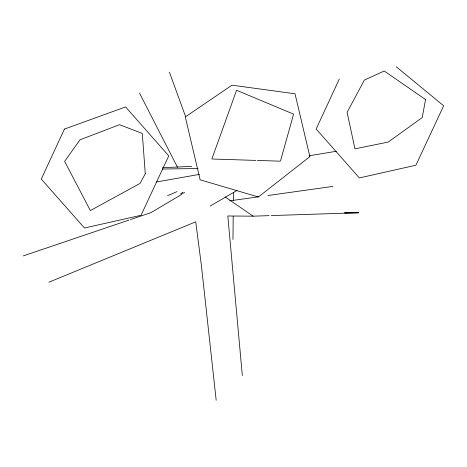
<?xml version="1.0" encoding="UTF-8"?>
<svg xmlns="http://www.w3.org/2000/svg" width="467" height="467" viewBox="0 0 467 467"><rect width="100%" height="100%" fill="white"/><g stroke="black" fill="none" stroke-linecap="round" stroke-linejoin="round"><path stroke-width="0.7" d="M232.969 239.507L233.191 216.262M233.342 200.285L233.424 192.293M280.451 161.185L293.591 114.135L236.582 90.271L211.86 159.002M339.287 79.028L316.165 129.009L359.351 177.939L415.91 165.219L443.65 105.787L396.255 66.74M182.912 192.241L180.636 193.998L184.728 192.585M181.645 194.447L151.057 212.584L130.346 219.607M210.214 206.011L237.055 190.431M167.635 195.626L176.975 191.663M48.854 282.231L195.72 221.831L201.324 264.754L216.18 400.26M23.35 255.875L128.968 220.074M156.538 181.961L199.403 174.384M309.084 155.791L336.368 151.267M229.647 200.863L258.543 196.817M267.935 195.504L332.953 186.403M162.528 167.711L191.674 166.386M242.338 375.614L227.82 215.987L253.132 216.168L269.115 215.649M271.292 215.579L358.463 212.742L344.669 212.73M344.681 212.958L358.463 212.742M162.434 169.013L198.049 168.546M212.578 159.025L255.898 160.403M257.346 160.45L279.727 161.162M225.106 196.922L253.132 216.168M139.47 93.021L177.548 167.379M169.428 72.192L185.644 116.721M425.554 99.564L422.226 117.567L388.205 142.067L354.955 148.833L347.109 112.331L364.348 80.09L384.242 70.996L425.554 99.564M64.405 129.096L41.283 179.077L84.469 228.007L141.028 215.287L168.768 155.855L125.582 106.925L64.405 129.096M145.284 173.689L140.082 183.391L90.359 210.559L64.644 161.389L79.968 139.82L119.517 124.689L142.283 133.439L145.284 173.689M309.872 156.632L258.374 196.992L200.139 179.795L185.3 116.943L231.971 85.175L295.027 93.779L309.872 156.632"/></g></svg>
